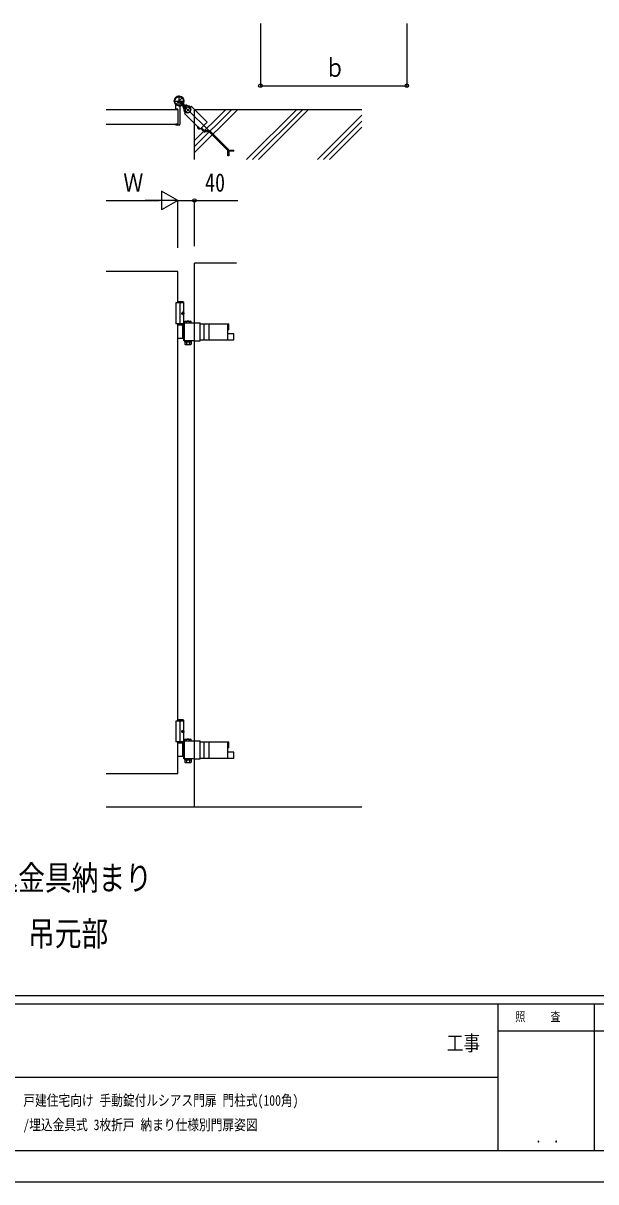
# Model space of a CAD drawing. Units: millimetres, scale not verified. Extents: x -4205 to 4205, y -2970 to 2970.
# Drawn here: x 160 to 1529, y -2970 to -199 of the extents above; entities that cross this region are included whole.
import ezdxf
from ezdxf.enums import TextEntityAlignment as Align

# ---------------------------------------------------------------- set-up
doc = ezdxf.new("R2010")
doc.units = ezdxf.units.MM
doc.header["$LTSCALE"] = 12
for name, color, linetype in [('0-2_USER1', 3, 'Continuous'), ('0-4_YKK_A1', 4, 'Continuous'), ('0-5_YKK_D', 6, 'Continuous'), ('0-6_YKK_ZWAK', 7, 'Continuous')]:
    doc.layers.add(name, color=color, linetype=linetype)
doc.styles.add('ＭＳ ゴシック', font='')
doc.styles.get('ＭＳ ゴシック').set_extended_font_data('MS Gothic')

msp = doc.modelspace()

# ---------------------------------------------------------------- linework, layer by layer
at = {"layer": '0-4_YKK_A1'}
for p, q in [((519.64, -385), (545.64, -385)), ((526.03, -391.61), (539.25, -378.39)), ((532.64, -398), (532.64, -372)), ((544.19, -396.55), (534.13, -386.49)), ((537.94, -387.47), (535.11, -390.3)), ((537.48, -387.94), (540.96, -391.42)), ((541.35, -390.89), (537.94, -387.47)), ((524.64, -404.2), (524.64, -395.16)), ((529.34, -404.7), (525.14, -404.7)), ((529.64, -405), (529.64, -440)), ((534.64, -399.94), (534.64, -440.5)), ((535.11, -390.3), (538.52, -393.71)), ((535.58, -389.84), (539.06, -393.32)), ((538.65, -395.25), (538.37, -394.97)), ((539.06, -393.32), (539.82, -394.08)), ((544.05, -396.41), (539.39, -391.75)), ((540.96, -391.42), (541.72, -392.18)), ((542.46, -397.65), (541.03, -396.23)), ((542.46, -397.65), (542.46, -401.24)), ((542.89, -391.01), (542.61, -390.73)), ((545.29, -394.82), (543.86, -393.4)), ((545.01, -393.13), (544.1, -392.22)), ((544.3, -393.84), (545.01, -393.13)), ((544.46, -401.24), (544.46, -397.4)), ((548.88, -396.82), (545.04, -396.82)), ((545.29, -394.82), (548.88, -394.82)), ((546.78, -413.28), (545.65, -414.42)), ((548.54, -400.91), (546.6, -408.16)), ((546.6, -408.16), (551.91, -413.46)), ((547.13, -412.93), (560.57, -399.5)), ((547.13, -399.5), (609.72, -462.09)), ((555.79, -398.96), (548.54, -400.91)), ((551.91, -413.46), (559.16, -411.52)), ((561.1, -404.27), (555.79, -398.96)), ((559.16, -411.52), (561.1, -404.27)), ((562.05, -398.01), (560.92, -399.14)), ((569.64, -525), (569.64, -405)), ((644.38, -405), (569.64, -479.75)), ((658.52, -405), (569.64, -493.89)), ((672.67, -405), (569.64, -508.03)), ((569.64, -405), (969.64, -405)), ((814.09, -405), (694.09, -525)), ((828.23, -405), (708.23, -525)), ((842.37, -405), (722.37, -525)), ((358.39, -440), (529.64, -440)), ((524.64, -440.8), (524.64, -441.5)), ((529.34, -440.3), (525.14, -440.3)), ((532.64, -442.5), (525.64, -442.5)), ((969.64, -419.16), (863.79, -525)), ((969.64, -433.3), (877.94, -525)), ((576.7, -448.42), (578.53, -447.79)), ((577.11, -445.88), (576.85, -446.34)), ((578.18, -446.94), (577.11, -445.88)), ((578.18, -446.94), (581, -449.77)), ((578.53, -447.79), (579.77, -448.17)), ((579.52, -451.25), (580.15, -449.42)), ((580.15, -449.42), (579.77, -448.17)), ((581, -449.77), (582.06, -450.83)), ((582.06, -450.83), (581.6, -451.1)), ((591.13, -457.63), (584.26, -450.76)), ((592.79, -455.62), (586.09, -448.92)), ((603.78, -458.81), (593.96, -458.81)), ((604.02, -456.21), (594.21, -456.21)), ((648.46, -502.66), (605.19, -459.39)), ((650.47, -501), (606.85, -457.38)), ((969.64, -447.44), (892.08, -525)), ((649.04, -516.31), (649.04, -504.07)), ((651.64, -516.31), (649.04, -516.31)), ((651.28, -502.17), (663.19, -502.17)), ((651.64, -503.82), (651.64, -516.31)), ((663.19, -504.77), (651.64, -504.77)), ((663.19, -504.77), (663.19, -502.17)), ((569.64, -2073), (569.64, -773)), ((669.64, -773), (569.64, -773)), ((529.64, -793), (358.39, -793)), ((529.64, -868), (529.64, -793)), ((542.14, -865), (529.64, -865)), ((544.14, -867), (529.64, -867)), ((534.64, -868), (534.64, -918)), ((542.14, -865), (544.14, -867)), ((544.14, -921), (544.14, -867)), ((541.82, -892.58), (542.42, -892.58)), ((541.82, -893.42), (542.42, -893.42)), ((542.84, -890.9), (543.44, -890.9)), ((542.84, -895.1), (543.44, -895.1)), ((547.35, -911.45), (546.35, -912.03)), ((546.35, -915.45), (546.35, -912.03)), ((547.35, -911.45), (560.35, -911.45)), ((550.1, -915.45), (550.1, -912.03)), ((557.6, -915.45), (557.6, -912.03)), ((560.35, -911.45), (561.36, -912.03)), ((561.36, -915.45), (561.36, -912.03)), ((544.14, -918), (524.64, -918)), ((529.64, -1868), (529.64, -918)), ((543.85, -921), (529.64, -921)), ((540.74, -921), (540.74, -953)), ((543.85, -915.45), (569.64, -915.45)), ((543.85, -958.55), (543.85, -915.45)), ((545.65, -916.95), (543.85, -916.95)), ((545.65, -936.5), (543.85, -936.5)), ((545.65, -937.5), (543.85, -937.5)), ((545.65, -957.05), (545.65, -916.95)), ((569.64, -915.45), (583.13, -915.45)), ((583.13, -958.55), (583.13, -915.45)), ((583.13, -917.5), (651.64, -917.5)), ((592.3, -956.5), (592.3, -917.5)), ((604.6, -956.5), (604.6, -917.5)), ((651.64, -932), (649.04, -932)), ((663.19, -942), (649.04, -942)), ((651.64, -932), (651.64, -917.5)), ((663.19, -956.5), (663.19, -942)), ((543.85, -953), (529.64, -953)), ((545.65, -957.05), (543.85, -957.05)), ((569.64, -958.55), (543.85, -958.55)), ((546.35, -960.55), (546.35, -966.47)), ((546.35, -960.55), (561.36, -960.55)), ((547.35, -967.05), (546.35, -966.47)), ((547.35, -967.05), (560.35, -967.05)), ((549.75, -960.55), (549.75, -958.55)), ((550.1, -960.55), (550.1, -966.47)), ((557.6, -960.55), (557.6, -966.47)), ((557.95, -960.55), (557.95, -958.55)), ((560.35, -967.05), (561.36, -966.47)), ((561.36, -960.55), (561.36, -966.47)), ((569.64, -958.55), (583.13, -958.55)), ((583.13, -956.5), (663.19, -956.5)), ((542.14, -1865), (529.64, -1865)), ((544.14, -1867), (529.64, -1867)), ((534.64, -1868), (534.64, -1918)), ((542.14, -1865), (544.14, -1867)), ((544.14, -1921), (544.14, -1867)), ((541.82, -1892.58), (542.42, -1892.58)), ((541.82, -1893.42), (542.42, -1893.42)), ((542.84, -1890.9), (543.44, -1890.9)), ((542.84, -1895.1), (543.44, -1895.1)), ((547.35, -1911.45), (546.35, -1912.03)), ((546.35, -1915.45), (546.35, -1912.03)), ((547.35, -1911.45), (560.35, -1911.45)), ((550.1, -1915.45), (550.1, -1912.03)), ((557.6, -1915.45), (557.6, -1912.03)), ((560.35, -1911.45), (561.36, -1912.03)), ((561.36, -1915.45), (561.36, -1912.03)), ((544.14, -1918), (524.64, -1918)), ((543.85, -1921), (529.64, -1921)), ((540.74, -1921), (540.74, -1953)), ((543.85, -1915.45), (569.64, -1915.45)), ((543.85, -1958.55), (543.85, -1915.45)), ((545.65, -1916.95), (543.85, -1916.95)), ((545.65, -1936.5), (543.85, -1936.5)), ((545.65, -1937.5), (543.85, -1937.5)), ((545.65, -1957.05), (545.65, -1916.95)), ((569.64, -1915.45), (583.13, -1915.45)), ((583.13, -1958.55), (583.13, -1915.45)), ((583.13, -1917.5), (651.64, -1917.5)), ((592.3, -1956.5), (592.3, -1917.5)), ((604.6, -1956.5), (604.6, -1917.5)), ((651.64, -1932), (649.04, -1932)), ((651.64, -1932), (651.64, -1917.5)), ((543.85, -1953), (529.64, -1953)), ((545.65, -1957.05), (543.85, -1957.05)), ((569.64, -1958.55), (543.85, -1958.55)), ((546.35, -1960.55), (546.35, -1966.47)), ((546.35, -1960.55), (561.36, -1960.55)), ((547.35, -1967.05), (546.35, -1966.47)), ((547.35, -1967.05), (560.35, -1967.05)), ((549.75, -1960.55), (549.75, -1958.55)), ((550.1, -1960.55), (550.1, -1966.47)), ((557.6, -1960.55), (557.6, -1966.47)), ((557.95, -1960.55), (557.95, -1958.55)), ((560.35, -1967.05), (561.36, -1966.47)), ((561.36, -1960.55), (561.36, -1966.47)), ((569.64, -1958.55), (583.13, -1958.55)), ((583.13, -1956.5), (663.19, -1956.5)), ((663.19, -1942), (649.04, -1942)), ((663.19, -1956.5), (663.19, -1942)), ((358.39, -2073), (969.64, -2073))]:
    msp.add_line(p, q, dxfattribs=at)
for points in [[(358.39, -405), (529.64, -405), (529.64, -440)], [(539.36, -394.55), (538.29, -395.61), (539.56, -396.33)], [(538.52, -393.71), (539.36, -394.55), (542.18, -391.72), (541.35, -390.89)], [(541.48, -396.67), (540.77, -397.37), (539.86, -396.46)], [(540.95, -396.28), (540.24, -394.23), (540.62, -392.98)], [(543.92, -393.31), (541.87, -392.6), (540.62, -392.98)], [(542.18, -391.72), (543.24, -390.66), (543.97, -391.92)], [(545.65, -414.42), (569.64, -438.4), (583.13, -451.89), (599.53, -435.49)], [(599.53, -435.49), (569.64, -405.6), (562.05, -398.01)], [(544.14, -868), (524.64, -868), (524.64, -918)], [(542.42, -892.58), (542.53, -892.56), (542.64, -892.52), (542.74, -892.44), (542.83, -892.33), (542.89, -892.21), (542.94, -892.06), (542.96, -891.9), (542.96, -891.74)], [(542.96, -894.26), (542.96, -894.1), (542.94, -893.94), (542.89, -893.79), (542.83, -893.67), (542.74, -893.56), (542.64, -893.48), (542.53, -893.44), (542.42, -893.42)], [(543.55, -891.74), (543.58, -891.9), (543.62, -892.06), (543.69, -892.21), (543.77, -892.33), (543.86, -892.44), (543.92, -892.49)], [(543.92, -893.51), (543.86, -893.56), (543.77, -893.67), (543.69, -893.79), (543.62, -893.94), (543.58, -894.1), (543.55, -894.26)], [(649.04, -956.5), (649.04, -932), (649.04, -917.5)], [(544.14, -1868), (524.64, -1868), (524.64, -1918)], [(542.42, -1892.58), (542.53, -1892.56), (542.64, -1892.52), (542.74, -1892.44), (542.83, -1892.33), (542.89, -1892.21), (542.94, -1892.06), (542.96, -1891.9), (542.96, -1891.74)], [(542.96, -1894.26), (542.96, -1894.1), (542.94, -1893.94), (542.89, -1893.79), (542.83, -1893.67), (542.74, -1893.56), (542.64, -1893.48), (542.53, -1893.44), (542.42, -1893.42)], [(543.55, -1891.74), (543.58, -1891.9), (543.62, -1892.06), (543.69, -1892.21), (543.77, -1892.33), (543.86, -1892.44), (543.92, -1892.49)], [(543.92, -1893.51), (543.86, -1893.56), (543.77, -1893.67), (543.69, -1893.79), (543.62, -1893.94), (543.58, -1894.1), (543.55, -1894.26)], [(358.39, -1993), (529.64, -1993), (529.64, -1918)], [(649.04, -1956.5), (649.04, -1932), (649.04, -1917.5)]]:
    msp.add_lwpolyline(points, dxfattribs=at)
for points in [[(546.15, -958.55), (561.55, -958.55), (561.55, -960.55), (546.15, -960.55)], [(546.15, -1958.55), (561.55, -1958.55), (561.55, -1960.55), (546.15, -1960.55)]]:
    msp.add_lwpolyline(points, close=True, dxfattribs=at)
for radius in [11.5, 10.35]:
    msp.add_circle((532.64, -385), radius, dxfattribs=at)
for centre, radius, start, end in [((532.64, -385), 11.5, 295.10278, 218.01228), ((519.64, -395.16), 5, 0, 38.01228), ((525.14, -404.2), 0.5, 180, 270), ((529.34, -405), 0.3, 0, 90), ((539.64, -399.94), 5, 115.10278, 179.99998), ((540.21, -395.21), 1.3, 240, 300.9647), ((536.24, -388.61), 9, 300.9647, 329.0353), ((547.46, -401.24), 5, 180, 225.40999), ((553.85, -406.21), 10, 45, 225), ((542.85, -392.57), 1.3, 329.0353, 30), ((543.06, -397.4), 1.4, 0, 45), ((545.04, -395.42), 1.4, 225, 270), ((547.46, -401.24), 3, 180, 200.54093), ((553.85, -406.21), 6.5, 174.54354, 5.45646), ((553.85, -406.21), 6.5, 5.45646, 174.54354), ((548.88, -399.82), 5, 44.59001, 90), ((548.88, -399.82), 3, 69.45907, 90), ((525.14, -440.8), 0.5, 90, 180), ((525.64, -441.5), 1, 180, 270), ((529.34, -440), 0.3, 270, 0), ((532.64, -440.5), 2, 270, 0), ((578.84, -447.49), 2.3, 150, 188.11591), ((580.72, -447.23), 4.2, 188.11591, 261.88409), ((580.45, -449.11), 2.3, 261.88409, 300), ((593.96, -454.81), 4, 225, 270), ((594.21, -454.21), 2, 225, 270), ((603.78, -460.81), 2, 45, 90), ((604.02, -460.21), 4, 45, 90), ((647.04, -504.07), 2, 0, 45), ((647.64, -503.82), 4, 0, 45), ((548.22, -914.77), 3.32, 55.61575, 124.38425), ((553.85, -923.87), 12.42, 72.41205, 107.58795), ((559.48, -914.77), 3.32, 55.61575, 124.38425), ((548.22, -963.73), 3.32, 235.61575, 304.38425), ((553.85, -954.63), 12.42, 252.41205, 287.58795), ((559.48, -963.73), 3.32, 235.61575, 304.38425), ((548.22, -1914.77), 3.32, 55.61575, 124.38425), ((553.85, -1923.87), 12.42, 72.41205, 107.58795), ((559.48, -1914.77), 3.32, 55.61575, 124.38425), ((548.22, -1963.73), 3.32, 235.61575, 304.38425), ((553.85, -1954.63), 12.42, 252.41205, 287.58795), ((559.48, -1963.73), 3.32, 235.61575, 304.38425)]:
    msp.add_arc(centre, radius, start, end, dxfattribs=at)
for centre in [(541.48, -893), (541.48, -1893)]:
    msp.add_ellipse(centre, major_axis=(0, -3.5), ratio=0.707107, dxfattribs=at)
for centre, start_param, end_param in [((535.47, -893), 4.6657054, 4.7590726), ((536.65, -893), 4.8528504, 4.9478932), ((536.65, -893), 4.4768847, 4.5719276), ((537.25, -893), 4.8528504, 4.9478932), ((537.25, -893), 4.4768847, 4.5719276), ((535.47, -1893), 4.6657054, 4.7590726), ((536.65, -1893), 4.8528504, 4.9478932), ((536.65, -1893), 4.4768847, 4.5719276), ((537.25, -1893), 4.8528504, 4.9478932), ((537.25, -1893), 4.4768847, 4.5719276)]:
    msp.add_ellipse(centre, major_axis=(0, 9), ratio=0.707107, start_param=start_param, end_param=end_param, dxfattribs=at)
at = {"layer": '0-5_YKK_D'}
for p, q in [((727.02, -199.27), (727.02, -349.27)), ((1077.02, -199.27), (1077.02, -349.27)), ((727.02, -348.27), (1077.02, -348.27)), ((529.64, -623), (490.67, -600.5)), ((490.67, -600.5), (490.67, -645.5)), ((358.39, -623), (484.64, -623)), ((529.64, -623), (451.7, -623)), ((529.64, -623), (490.67, -645.5)), ((529.64, -735.88), (529.64, -622)), ((529.64, -732.04), (529.64, -622)), ((569.64, -732.04), (569.64, -622))]:
    msp.add_line(p, q, dxfattribs=at)
msp.add_lwpolyline([(529.64, -623), (569.64, -623), (673.04, -623)], dxfattribs=at)
for centre in [(727.02, -348.27), (1077.02, -348.27), (569.64, -623)]:
    msp.add_circle(centre, 4.25, dxfattribs=at)
at = {"layer": '0-6_YKK_ZWAK'}
for p, q in [((3895.02, -2525), (-3904.98, -2525)), ((1295.02, -2545), (-4.98, -2545)), ((1525.02, -2545), (1525.02, -2895)), ((1985.02, -2610), (1295.02, -2610)), ((-4.98, -2720), (1295.02, -2720)), ((-4.98, -2895), (1295.02, -2895)), ((1295.02, -2895), (1985.02, -2895))]:
    msp.add_line(p, q, dxfattribs=at)
msp.add_lwpolyline([(-4205, -2970), (4205, -2970), (4205, 2970), (-4205, 2970)], close=True, dxfattribs=at)
msp.add_lwpolyline([(1985.02, -2545), (1295.02, -2545), (1295.02, -2895)], dxfattribs=at)

# ---------------------------------------------------------------- texts
at = {"layer": '0-2_USER1', "style": 'ＭＳ ゴシック', "width": 0.8}
for s, height, p in [('埋込金具納まり', 58.65, (19.77, -2289.91)), ('吊元部', 58.65, (171.24, -2423.25)), ('戸建住宅向け 手動錠付ルシアス門扉 門柱式(100角)', 25.66, (160.31, -2795.72)), ('/埋込金具式 3枚折戸 納まり仕様別門扉姿図', 25.66, (160.31, -2854.06))]:
    msp.add_text(s, height=height, dxfattribs=at).set_placement(p, align=Align.BOTTOM_LEFT)
at = {"layer": '0-5_YKK_D', "style": 'ＭＳ ゴシック', "width": 0.8}
for s, p in [('ｂ', (881.22, -340.27)), ('Ｗ', (399.12, -615)), ('40', (594.64, -615))]:
    msp.add_text(s, height=43.99, dxfattribs=at).set_placement(p, align=Align.BOTTOM_LEFT)
at = {"layer": '0-6_YKK_ZWAK', "style": 'ＭＳ ゴシック', "width": 0.8}
for s, height, p in [('照     査', 21.99, (1336.42, -2592.5)), ('工事', 36.66, (1172.33, -2667.46)), ('． ．', 25.92, (1385, -2884.35))]:
    msp.add_text(s, height=height, dxfattribs=at).set_placement(p, align=Align.BOTTOM_LEFT)

doc.saveas('drawing.dxf')
